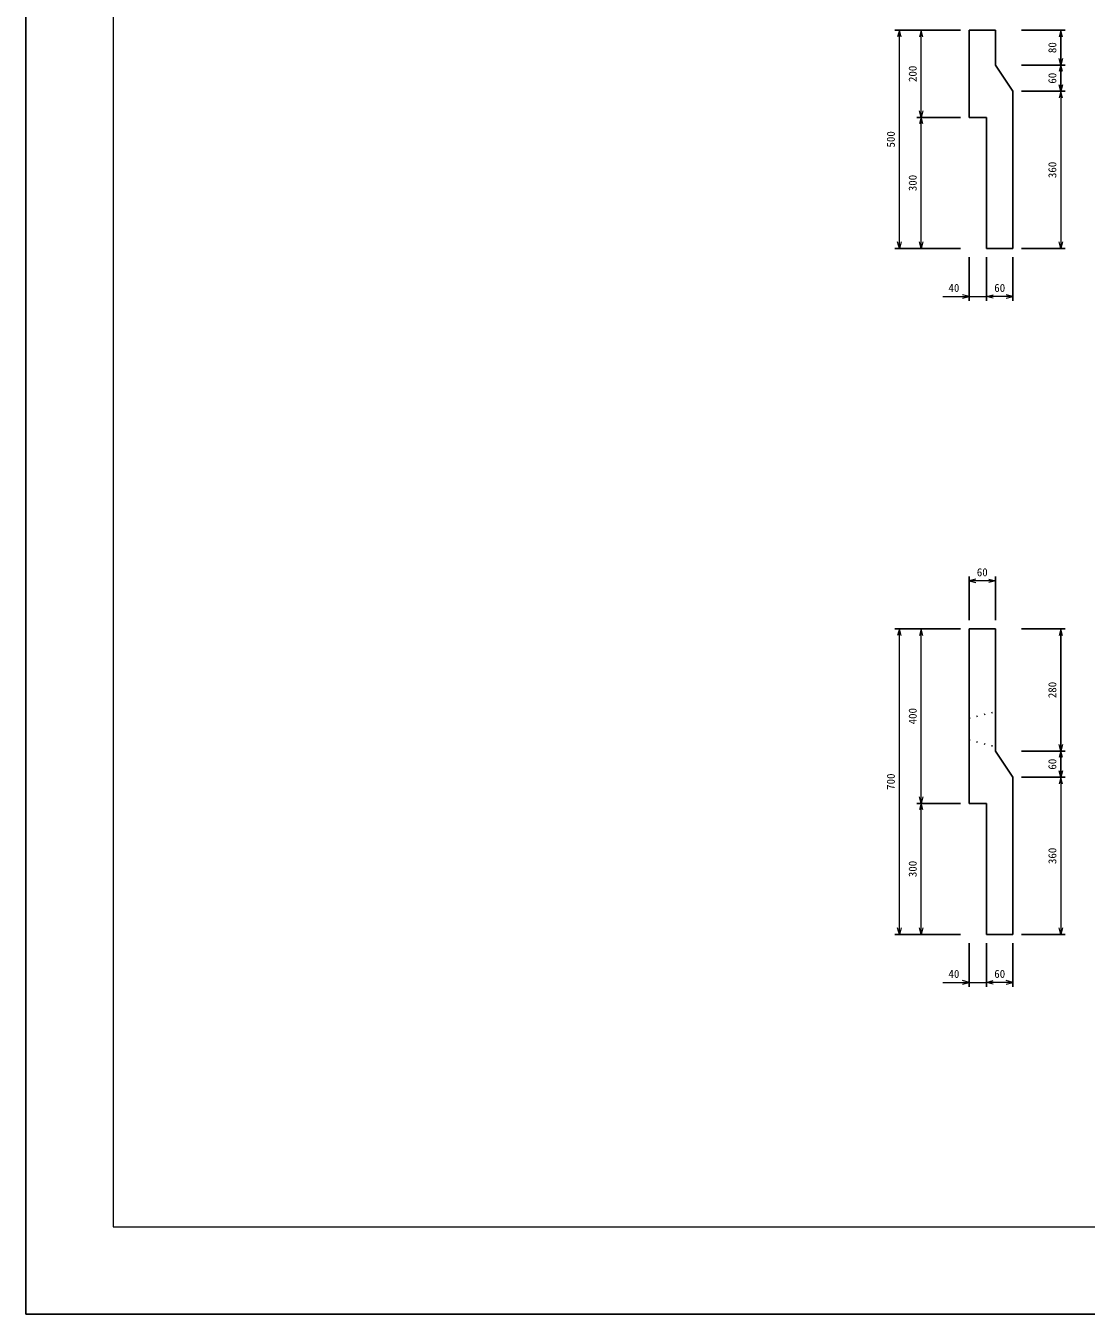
# Model space of a CAD drawing. Units: millimetres, scale not verified. Extents: x -4200 to 4200, y -2970 to 2970.
# Drawn here: x -4200 to -1770, y -2970 to -19 of the extents above; entities that cross this region are included whole.
import ezdxf
from ezdxf.enums import TextEntityAlignment as Align

# ---------------------------------------------------------------- set-up
doc = ezdxf.new("R2010")
doc.units = ezdxf.units.MM
doc.header["$LTSCALE"] = 10
doc.linetypes.add('DOTTED', pattern=[1.75, 0.25, -1.5])
for name, color, linetype, lineweight in [('0-0_DIM', 7, 'Continuous', 13), ('0-1_Defpoints', 5, 'Continuous', 25), ('0-4_OUTLINE', 3, 'Continuous', 25), ('0-5_OUTLINE2', 4, 'DOTTED', 25), ('0-7_WAKU', 3, 'Continuous', 13)]:
    doc.layers.add(name, color=color, linetype=linetype, lineweight=lineweight)
doc.styles.add('ＭＳ ゴシック', font='')
doc.styles.get('ＭＳ ゴシック').set_extended_font_data('MS Gothic')

msp = doc.modelspace()

# ---------------------------------------------------------------- linework, layer by layer
at = {"layer": '0-0_DIM', "lineweight": 25}
for p, q in [((-2058.5, -28.55), (-2208.5, -28.55)), ((-1918.5, -28.55), (-1818.5, -28.55)), ((-1918.5, -108.55), (-1818.5, -108.55)), ((-1918.5, -168.55), (-1818.5, -168.55)), ((-2058.5, -228.55), (-2158.5, -228.55)), ((-2058.5, -528.55), (-2208.5, -528.55)), ((-1918.5, -528.55), (-1818.5, -528.55)), ((-2038.5, -548.55), (-2038.5, -648.55)), ((-1998.5, -548.55), (-1998.5, -648.55)), ((-1938.5, -548.55), (-1938.5, -648.55)), ((-2038.5, -1379.89), (-2038.5, -1279.89)), ((-1978.5, -1379.89), (-1978.5, -1279.89)), ((-2058.5, -1399.89), (-2208.5, -1399.89)), ((-1918.5, -1399.89), (-1818.5, -1399.89)), ((-1918.5, -1679.89), (-1818.5, -1679.89)), ((-1918.5, -1739.89), (-1818.5, -1739.89)), ((-2058.5, -1799.89), (-2158.5, -1799.89)), ((-2058.5, -2099.89), (-2208.5, -2099.89)), ((-2038.5, -2119.89), (-2038.5, -2219.89)), ((-1998.5, -2119.89), (-1998.5, -2219.89)), ((-1938.5, -2119.89), (-1938.5, -2219.89)), ((-1918.5, -2099.89), (-1818.5, -2099.89))]:
    msp.add_line(p, q, dxfattribs=at)
at = {"layer": '0-0_DIM'}
for p, q in [((-2198.5, -528.55), (-2198.5, -28.55)), ((-2148.5, -228.55), (-2148.5, -28.55)), ((-1828.5, -168.55), (-1828.5, -528.55)), ((-2148.5, -528.55), (-2148.5, -228.55)), ((-2098.5, -638.55), (-2038.5, -638.55)), ((-2038.5, -638.55), (-1998.5, -638.55)), ((-1938.5, -638.55), (-1998.5, -638.55)), ((-1978.5, -1289.89), (-2038.5, -1289.89)), ((-2198.5, -2099.89), (-2198.5, -1399.89)), ((-2148.5, -1799.89), (-2148.5, -1399.89)), ((-1828.5, -1739.89), (-1828.5, -2099.89)), ((-2148.5, -2099.89), (-2148.5, -1799.89)), ((-2098.5, -2209.89), (-2038.5, -2209.89)), ((-2038.5, -2209.89), (-1998.5, -2209.89)), ((-1938.5, -2209.89), (-1998.5, -2209.89))]:
    msp.add_line(p, q, dxfattribs=at)
for points in [[(-2194.48, -43.55), (-2198.5, -28.55), (-2202.52, -43.55)], [(-2144.48, -43.55), (-2148.5, -28.55), (-2152.52, -43.55)], [(-1824.48, -43.55), (-1828.5, -28.55), (-1832.52, -43.55)], [(-1824.48, -93.55), (-1828.5, -108.55), (-1832.52, -93.55)], [(-1824.48, -123.55), (-1828.5, -108.55), (-1832.52, -123.55)], [(-1824.48, -153.55), (-1828.5, -168.55), (-1832.52, -153.55)], [(-1824.48, -183.55), (-1828.5, -168.55), (-1832.52, -183.55)], [(-2144.48, -213.55), (-2148.5, -228.55), (-2152.52, -213.55)], [(-2144.48, -243.55), (-2148.5, -228.55), (-2152.52, -243.55)], [(-2194.48, -513.55), (-2198.5, -528.55), (-2202.52, -513.55)], [(-2144.48, -513.55), (-2148.5, -528.55), (-2152.52, -513.55)], [(-1824.48, -513.55), (-1828.5, -528.55), (-1832.52, -513.55)], [(-2053.5, -642.57), (-2038.5, -638.55), (-2053.5, -634.53)], [(-1983.5, -642.57), (-1998.5, -638.55), (-1983.5, -634.53)], [(-1953.5, -642.57), (-1938.5, -638.55), (-1953.5, -634.53)], [(-2023.5, -1285.87), (-2038.5, -1289.89), (-2023.5, -1293.91)], [(-1993.5, -1285.87), (-1978.5, -1289.89), (-1993.5, -1293.91)], [(-2194.48, -1414.89), (-2198.5, -1399.89), (-2202.52, -1414.89)], [(-2144.48, -1414.89), (-2148.5, -1399.89), (-2152.52, -1414.89)], [(-1824.48, -1414.89), (-1828.5, -1399.89), (-1832.52, -1414.89)], [(-1824.48, -1664.89), (-1828.5, -1679.89), (-1832.52, -1664.89)], [(-1824.48, -1694.89), (-1828.5, -1679.89), (-1832.52, -1694.89)], [(-1824.48, -1724.89), (-1828.5, -1739.89), (-1832.52, -1724.89)], [(-1824.48, -1754.89), (-1828.5, -1739.89), (-1832.52, -1754.89)], [(-2144.48, -1784.89), (-2148.5, -1799.89), (-2152.52, -1784.89)], [(-2144.48, -1814.89), (-2148.5, -1799.89), (-2152.52, -1814.89)], [(-2194.48, -2084.89), (-2198.5, -2099.89), (-2202.52, -2084.89)], [(-2144.48, -2084.89), (-2148.5, -2099.89), (-2152.52, -2084.89)], [(-1824.48, -2084.89), (-1828.5, -2099.89), (-1832.52, -2084.89)], [(-2053.5, -2213.91), (-2038.5, -2209.89), (-2053.5, -2205.87)], [(-1983.5, -2213.91), (-1998.5, -2209.89), (-1983.5, -2205.87)], [(-1953.5, -2213.91), (-1938.5, -2209.89), (-1953.5, -2205.87)]]:
    msp.add_lwpolyline(points, dxfattribs=at)
at = {"layer": '0-0_DIM', "lineweight": 25}
for points in [[(-1828.5, -168.55), (-1828.5, -108.55), (-1828.5, -28.55)], [(-1828.5, -1739.89), (-1828.5, -1679.89), (-1828.5, -1399.89)]]:
    msp.add_lwpolyline(points, dxfattribs=at)
at = {"layer": '0-1_Defpoints'}
msp.add_lwpolyline([(-4200, -2970), (4200, -2970), (4200, 2970), (-4200, 2970)], close=True, dxfattribs=at)
at = {"layer": '0-4_OUTLINE'}
for p, q in [((-2038.5, -28.55), (-1978.5, -28.55)), ((-2038.5, -28.55), (-2038.5, -228.55)), ((-1978.5, -28.55), (-1978.5, -108.55)), ((-1938.5, -168.55), (-1978.5, -108.55)), ((-1938.5, -168.55), (-1938.5, -528.55)), ((-1998.5, -228.55), (-2038.5, -228.55)), ((-1998.5, -228.55), (-1998.5, -528.55)), ((-1938.5, -528.55), (-1998.5, -528.55)), ((-1978.5, -1399.89), (-2038.5, -1399.89)), ((-2038.5, -1399.89), (-2038.5, -1799.89)), ((-1978.5, -1399.89), (-1978.5, -1679.89)), ((-1938.5, -1739.89), (-1978.5, -1679.89)), ((-1938.5, -1739.89), (-1938.5, -2099.89)), ((-1998.5, -1799.89), (-2038.5, -1799.89)), ((-1998.5, -1799.89), (-1998.5, -2099.89)), ((-1938.5, -2099.89), (-1998.5, -2099.89))]:
    msp.add_line(p, q, dxfattribs=at)
at = {"layer": '0-5_OUTLINE2'}
for p, q in [((-2038.5, -1604.89), (-1978.5, -1589.89)), ((-2038.5, -1654.89), (-1978.5, -1669.89))]:
    msp.add_line(p, q, dxfattribs=at)
at = {"layer": '0-7_WAKU'}
msp.add_lwpolyline([(-4000, -2770), (4000, -2770), (4000, 2770), (-4000, 2770)], close=True, dxfattribs=at)

# ---------------------------------------------------------------- texts
at = {"layer": '0-0_DIM', "style": 'ＭＳ ゴシック'}
for s, p in [('80', (-1833.37, -81.18)), ('200', (-2153.37, -147.43)), ('60', (-1833.37, -151.18)), ('500', (-2203.37, -297.43)), ('360', (-1833.37, -367.43)), ('300', (-2153.37, -397.43)), ('280', (-1833.37, -1558.77)), ('400', (-2153.37, -1618.77)), ('60', (-1833.37, -1722.52)), ('700', (-2203.37, -1768.77)), ('360', (-1833.37, -1938.77)), ('300', (-2153.37, -1968.77))]:
    msp.add_text(s, height=18.33, rotation=90, dxfattribs=at).set_placement(p, align=Align.BOTTOM_LEFT)
for s, p in [('40', (-2085.93, -633.68)), ('60', (-1981, -633.68)), ('60', (-2021, -1285.02)), ('40', (-2085.93, -2205.02)), ('60', (-1981, -2205.02))]:
    msp.add_text(s, height=18.33, dxfattribs=at).set_placement(p, align=Align.BOTTOM_LEFT)

doc.saveas('drawing.dxf')
